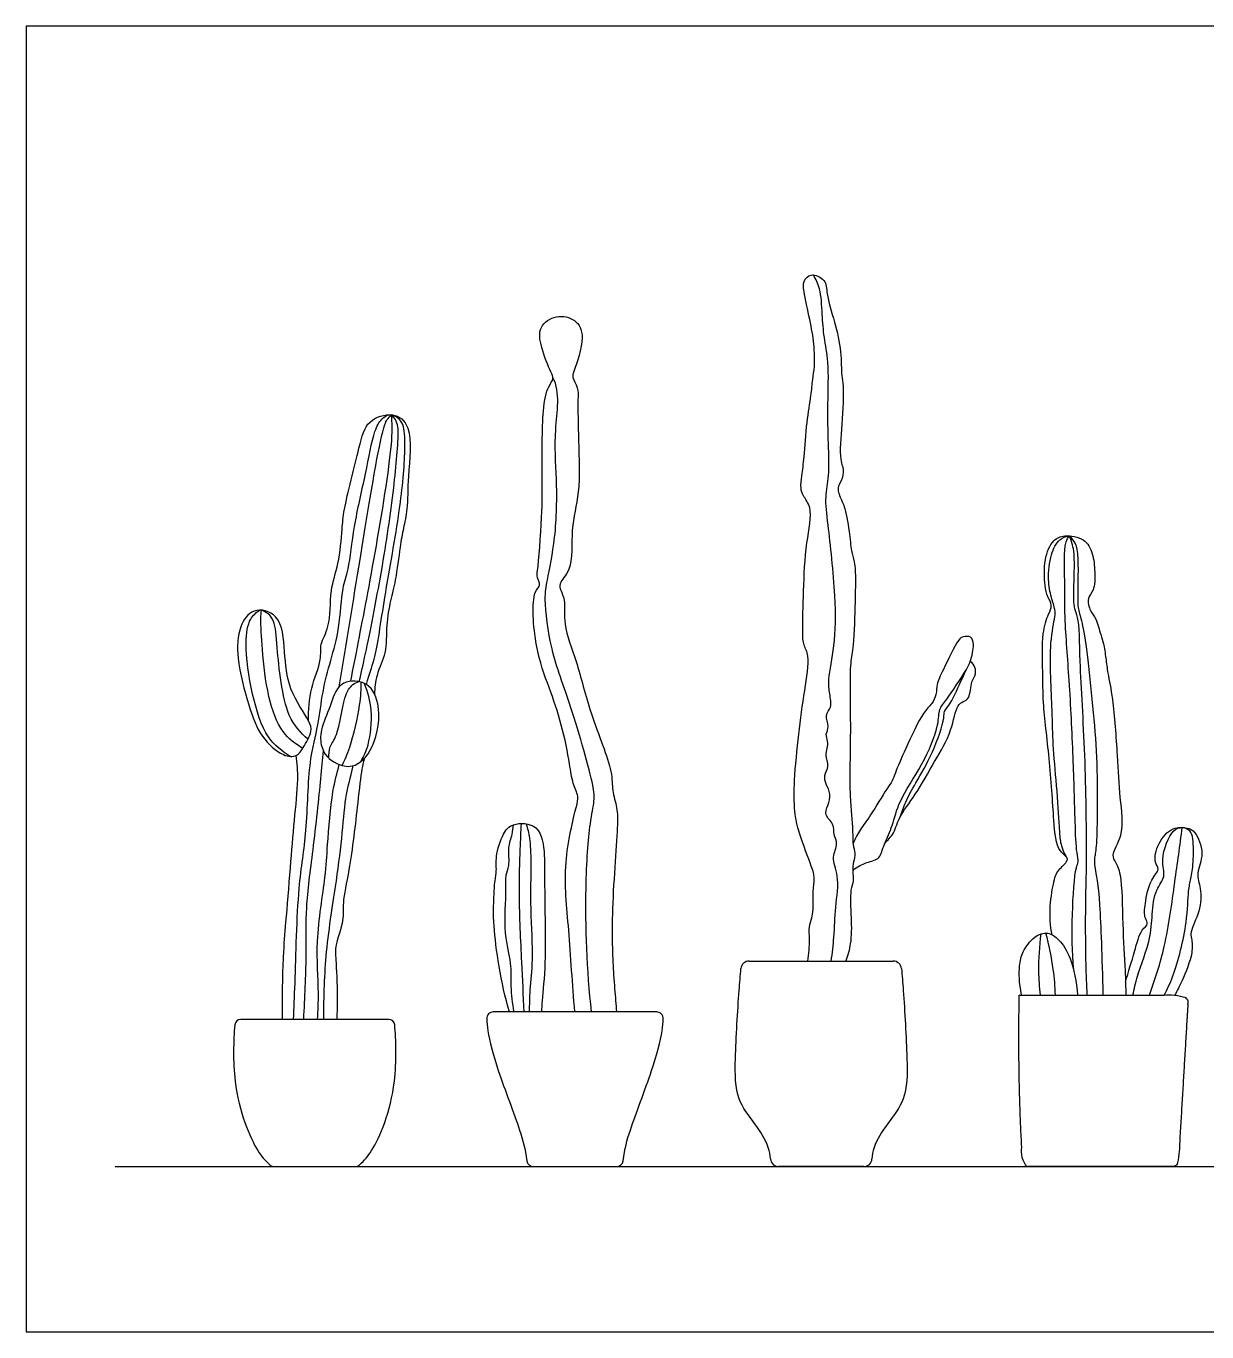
# Model space of a CAD drawing. Header units: millimetres. Extents: x 0.2 to 27.9, y 0.2 to 5.6.
# Drawn here: x 5.906 to 7.696, y 0.156 to 2.137 of the extents above; entities that cross this region are included whole.
import ezdxf

# ---------------------------------------------------------------- set-up
doc = ezdxf.new("R2010")
doc.units = ezdxf.units.MM
for name, color, linetype, true_color in [('AG-DIAGRAM', 7, 'Continuous', 0xfecc66), ('AG-PLANTS', 7, 'Continuous', 0x66ccff), ('X-VPRT', 6, 'Continuous', 0xff00ff)]:
    doc.layers.add(name, color=color, linetype=linetype, true_color=true_color)

msp = doc.modelspace()

# ---------------------------------------------------------------- linework, layer by layer
at = {"layer": 'AG-DIAGRAM'}
msp.add_line((6.0404, 0.4064), (9.733, 0.4064), dxfattribs=at)
at = {"layer": 'AG-PLANTS'}
for centre, radius, start, end in [((7.0019, 0.7058), 0.0124, 90, 174.9837), ((7.2207, 0.7058), 0.0124, 5.0163, 90), ((6.614, 0.6312), 0.00983, 90, 181.89), ((6.8618, 0.6312), 0.00983, 358.11, 90), ((6.2311, 0.6206), 0.00922, 90, 174.8875), ((6.4554, 0.6206), 0.00922, 5.1125, 90), ((7.0468, 0.4188), 0.0124, 183.4884, 270), ((7.1759, 0.4188), 0.0124, 270, 356.5116), ((6.2818, 0.4156), 0.00922, 227.6236, 270), ((6.4046, 0.4156), 0.00922, 270, 312.3764), ((6.6748, 0.4162), 0.00983, 185.6817, 270), ((6.801, 0.4162), 0.00983, 270, 354.3183)]:
    msp.add_arc(centre, radius, start, end, dxfattribs=at)
for points, knots in [([(7.0912, 0.7182), (7.0926, 0.7291), (7.0946, 0.7509), (7.0918, 0.7704), (7.1012, 0.7926), (7.0975, 0.8232), (7.1022, 0.8442), (7.0966, 0.8629), (7.0771, 0.9118), (7.0702, 0.9455), (7.0698, 0.9942), (7.0775, 1.0632), (7.0851, 1.1257), (7.0953, 1.1803), (7.0837, 1.1977), (7.0831, 1.2207), (7.0844, 1.2823), (7.0873, 1.3496), (7.0997, 1.4056), (7.0835, 1.4233), (7.0797, 1.4359), (7.0819, 1.4559), (7.0863, 1.4843), (7.0888, 1.5353), (7.0962, 1.575), (7.0981, 1.6005), (7.1018, 1.6206), (7.1011, 1.6557), (7.0943, 1.6901), (7.0849, 1.7334), (7.0834, 1.7493), (7.0952, 1.7635), (7.1198, 1.7521), (7.1188, 1.7292), (7.1323, 1.6869), (7.1422, 1.6446), (7.1417, 1.6063), (7.146, 1.5904), (7.1433, 1.5322), (7.1376, 1.4809), (7.1477, 1.4605), (7.1397, 1.4432), (7.1349, 1.4339), (7.1432, 1.4154), (7.1468, 1.4079), (7.1548, 1.3694), (7.1561, 1.3412), (7.1626, 1.3242), (7.1635, 1.2946), (7.1626, 1.2638), (7.1609, 1.197), (7.155, 1.1709), (7.1549, 1.1254), (7.1562, 1.0574), (7.1533, 0.9713), (7.1598, 0.9187), (7.1586, 0.8954), (7.1635, 0.8821), (7.1601, 0.8685), (7.1585, 0.8553), (7.1612, 0.839), (7.1542, 0.8257), (7.1573, 0.7826), (7.1572, 0.7466), (7.1518, 0.7267), (7.1487, 0.7182)], [0.022606, 0.022606, 0.022606, 0.022606, 0.337627, 0.592242, 0.867064, 1.184631, 1.442828, 1.692849, 2.104402, 2.446372, 2.839408, 3.318078, 3.787535, 4.20133, 4.444696, 4.707618, 5.154082, 5.643875, 6.063168, 6.321912, 6.522535, 6.771046, 7.080879, 7.493538, 7.862083, 8.144436, 8.401566, 8.734123, 9.086559, 9.464496, 9.689061, 9.904612, 10.166977, 10.428747, 10.809036, 11.198833, 11.540927, 11.773317, 12.208051, 12.625865, 12.885967, 13.12141, 13.305734, 13.549099, 13.724926, 14.078339, 14.389232, 14.628796, 14.929298, 15.261303, 15.723374, 16.025877, 16.397527, 16.877939, 17.417773, 17.832909, 18.099752, 18.30764, 18.517112, 18.728394, 18.952964, 19.169145, 19.540254, 19.899516, 20.17701, 20.17701, 20.17701, 20.17701]), ([(7.1265, 0.7182), (7.1282, 0.7304), (7.1315, 0.7578), (7.1323, 0.7994), (7.1399, 0.8468), (7.1257, 0.875), (7.1381, 0.8962), (7.1292, 0.9098), (7.1318, 0.9269), (7.1151, 0.9391), (7.1217, 0.9545), (7.1269, 0.9719), (7.1182, 0.9864), (7.1149, 1.0001), (7.1245, 1.0138), (7.1172, 1.0302), (7.1206, 1.041), (7.1222, 1.052), (7.117, 1.0627), (7.125, 1.074), (7.1157, 1.0918), (7.1283, 1.103), (7.1237, 1.1248), (7.1214, 1.1468), (7.1329, 1.2001), (7.1342, 1.2714), (7.1222, 1.378), (7.1165, 1.4214), (7.1244, 1.4553), (7.1219, 1.505), (7.1209, 1.5629), (7.1236, 1.6261), (7.1153, 1.6639), (7.1128, 1.6993), (7.1109, 1.7385), (7.1033, 1.7526), (7.0995, 1.7592)], [0.077103, 0.077103, 0.077103, 0.077103, 0.387175, 0.774442, 1.167682, 1.477875, 1.738927, 1.956123, 2.183817, 2.421282, 2.640131, 2.880486, 3.110544, 3.317666, 3.540398, 3.771812, 3.96243, 4.150306, 4.337405, 4.536402, 4.772881, 4.986978, 5.243313, 5.513392, 5.922545, 6.42312, 7.016556, 7.392384, 7.718607, 8.118699, 8.563338, 9.01771, 9.371341, 9.713617, 10.068383, 10.343052, 10.343052, 10.343052, 10.343052]), ([(6.7376, 0.641), (6.7339, 0.6826), (6.7296, 0.7677), (6.7178, 0.8613), (6.7389, 0.9497), (6.7443, 0.9677), (6.7335, 0.9891), (6.73, 1.0188), (6.7183, 1.078), (6.6984, 1.1346), (6.6767, 1.192), (6.6708, 1.2779), (6.6875, 1.2876), (6.6793, 1.301), (6.6819, 1.3117), (6.6887, 1.398), (6.688, 1.4526), (6.6879, 1.5508), (6.6951, 1.5884), (6.7069, 1.6018), (6.7001, 1.6129), (6.6861, 1.6492), (6.6813, 1.6813), (6.7093, 1.6999), (6.7401, 1.6929), (6.7547, 1.6651), (6.737, 1.6145), (6.7328, 1.6041), (6.7432, 1.5874), (6.742, 1.5682), (6.743, 1.5058), (6.7464, 1.4295), (6.7301, 1.375), (6.7362, 1.3126), (6.7125, 1.2922), (6.7163, 1.2802), (6.724, 1.2652), (6.719, 1.2264), (6.7424, 1.1707), (6.7591, 1.0951), (6.7964, 1.0081), (6.7931, 0.9784), (6.8028, 0.9494), (6.8028, 0.9178), (6.7919, 0.7875), (6.7959, 0.7015), (6.7993, 0.6614), (6.8004, 0.6467), (6.8008, 0.641)], [0.043936, 0.043936, 0.043936, 0.043936, 0.660781, 1.241493, 1.769807, 2.007155, 2.26883, 2.583543, 3.027074, 3.469966, 3.938535, 4.450977, 4.660925, 4.855139, 5.044941, 5.559222, 6.021772, 6.583142, 6.93524, 7.148625, 7.336952, 7.697269, 8.013269, 8.316125, 8.618479, 8.922702, 9.333455, 9.522143, 9.755931, 10.003132, 10.452, 10.958686, 11.397066, 11.838899, 12.13035, 12.311035, 12.537424, 12.884271, 13.324439, 13.84559, 14.395169, 14.703527, 14.999765, 15.320903, 15.975557, 16.524924, 16.882163, 17.096676, 17.096676, 17.096676, 17.096676]), ([(6.7631, 0.641), (6.7558, 0.7036), (6.7521, 0.8242), (6.7593, 0.922), (6.7678, 0.962), (6.7664, 0.9868), (6.7318, 1.109), (6.701, 1.1849), (6.6908, 1.267), (6.6958, 1.2966), (6.71, 1.3636), (6.7111, 1.4493), (6.7048, 1.5221), (6.7164, 1.5805), (6.7045, 1.6039)], [0.030991, 0.030991, 0.030991, 0.030991, 0.799404, 1.368473, 1.709048, 1.988842, 2.621122, 3.175621, 3.674096, 3.987459, 4.451283, 4.98893, 5.479949, 5.972992, 5.972992, 5.972992, 5.972992]), ([(6.311, 0.6298), (6.3118, 0.6468), (6.3142, 0.6977), (6.3167, 0.8313), (6.3324, 0.9122), (6.333, 1.0204), (6.3493, 1.0746), (6.3544, 1.1267), (6.3675, 1.1752), (6.3816, 1.2227), (6.3841, 1.2844), (6.3958, 1.3129), (6.4022, 1.3807), (6.4205, 1.4544), (6.4317, 1.5205), (6.4434, 1.5405), (6.4512, 1.5454), (6.4549, 1.5472)], [0.173335, 0.173335, 0.173335, 0.173335, 0.51661, 1.202754, 1.743528, 2.327194, 2.760428, 3.167934, 3.570778, 3.981504, 4.422168, 4.740795, 5.202222, 5.720763, 6.185227, 6.447584, 6.648464, 6.648464, 6.648464, 6.648464]), ([(6.3338, 1.0825), (6.3338, 1.0992), (6.3351, 1.1316), (6.3549, 1.1744), (6.3499, 1.1997), (6.368, 1.2258), (6.3653, 1.2819), (6.3803, 1.3193), (6.3851, 1.3752), (6.3865, 1.4028), (6.4107, 1.4967), (6.4204, 1.5388), (6.4624, 1.5528), (6.4934, 1.5282), (6.4836, 1.4533), (6.4846, 1.4058), (6.4775, 1.3746), (6.4723, 1.3462), (6.4664, 1.2959), (6.4578, 1.2656), (6.4509, 1.2277), (6.453, 1.185), (6.4369, 1.1567), (6.434, 1.1321), (6.4339, 1.1237)], [0, 0, 0, 0, 0.404724, 0.790074, 1.066197, 1.376016, 1.796352, 2.172069, 2.584664, 2.903225, 3.46162, 3.838026, 4.178971, 4.497721, 4.985727, 5.390962, 5.702902, 6.013278, 6.417969, 6.744199, 7.09627, 7.466021, 7.811061, 8.066792, 8.066792, 8.066792, 8.066792]), ([(6.3802, 1.1344), (6.3907, 1.1987), (6.4116, 1.3233), (6.4336, 1.4625), (6.4475, 1.5302), (6.4535, 1.5416), (6.46, 1.547)], [0, 0, 0, 0, 0.8511, 1.583053, 2.069103, 2.286834, 2.286834, 2.286834, 2.286834]), ([(6.3978, 1.1429), (6.4018, 1.1629), (6.4101, 1.2059), (6.4372, 1.3453), (6.4627, 1.5069), (6.4603, 1.5343), (6.46, 1.547)], [0, 0, 0, 0, 0.448439, 1.145194, 1.874167, 2.228386, 2.228386, 2.228386, 2.228386]), ([(6.4107, 1.1423), (6.414, 1.1565), (6.4208, 1.1858), (6.4464, 1.3142), (6.463, 1.4288), (6.4715, 1.5195), (6.4685, 1.5372), (6.46, 1.547)], [0, 0, 0, 0, 0.404473, 1.093646, 1.786642, 2.356872, 2.620179, 2.620179, 2.620179, 2.620179]), ([(6.4218, 1.1377), (6.4258, 1.1548), (6.4357, 1.1741), (6.4491, 1.2749), (6.4729, 1.3977), (6.4811, 1.4887), (6.4794, 1.5282), (6.4731, 1.5401), (6.4645, 1.5456), (6.46, 1.547)], [3.197455, 3.197455, 3.197455, 3.197455, 3.559806, 4.118283, 4.780671, 5.329901, 5.67265, 5.872113, 6.087228, 6.087228, 6.087228, 6.087228]), ([(7.4616, 0.7582), (7.4549, 0.7842), (7.4625, 0.839), (7.4703, 0.857), (7.4913, 0.8735), (7.4677, 0.8848), (7.4638, 0.9362), (7.4581, 1.0247), (7.4471, 1.1094), (7.4479, 1.1558), (7.4453, 1.2139), (7.4551, 1.2434), (7.4629, 1.258), (7.4539, 1.2715), (7.4503, 1.2888), (7.4482, 1.3273), (7.4617, 1.3575), (7.4804, 1.3654), (7.5116, 1.3606), (7.5241, 1.3363), (7.5267, 1.3092), (7.5263, 1.2805), (7.5138, 1.2694), (7.5189, 1.2486), (7.529, 1.2384), (7.5349, 1.2128), (7.5399, 1.2003), (7.5432, 1.1768), (7.5459, 1.1537), (7.5548, 1.1135), (7.5604, 1.0291), (7.5633, 0.9686), (7.5716, 0.9103), (7.5502, 0.8795), (7.558, 0.8687), (7.5679, 0.8467), (7.5678, 0.7727), (7.5724, 0.7113), (7.5731, 0.6786), (7.5733, 0.6666)], [0, 0, 0, 0, 0.513913, 0.778188, 1.025716, 1.25814, 1.653852, 2.209022, 2.736324, 3.131507, 3.564314, 3.882359, 4.098785, 4.312391, 4.554118, 4.910853, 5.230969, 5.477022, 5.782652, 6.068078, 6.372919, 6.671708, 6.892353, 7.137575, 7.360176, 7.645664, 7.862089, 8.13378, 8.407928, 8.772837, 9.299995, 9.759329, 10.193946, 10.518143, 10.700253, 10.969183, 11.46066, 11.946066, 12.227385, 12.227385, 12.227385, 12.227385]), ([(7.4831, 0.8763), (7.4773, 0.8865), (7.4738, 0.9009), (7.4727, 0.9236), (7.4685, 0.9858), (7.4625, 1.048), (7.4621, 1.0977), (7.4561, 1.1979), (7.466, 1.239), (7.4664, 1.2515), (7.4597, 1.271), (7.4545, 1.2973), (7.4583, 1.3346), (7.4709, 1.3588), (7.4822, 1.3623), (7.4873, 1.3633)], [0, 0, 0, 0, 0.261115, 0.532751, 0.984098, 1.437354, 1.850609, 2.42764, 2.791829, 2.982689, 3.233778, 3.534586, 3.886999, 4.176452, 4.402495, 4.402495, 4.402495, 4.402495]), ([(7.4943, 0.7046), (7.492, 0.7327), (7.491, 0.7831), (7.4959, 0.8589), (7.5024, 0.8684), (7.498, 0.885), (7.4963, 0.9338), (7.4937, 1.0298), (7.4882, 1.1421), (7.4799, 1.2396), (7.4812, 1.3064), (7.4789, 1.3536), (7.4879, 1.3633)], [0, 0, 0, 0, 0.540184, 1.034233, 1.215229, 1.436045, 1.838228, 2.419696, 3.052507, 3.628517, 4.137344, 4.547216, 4.547216, 4.547216, 4.547216]), ([(7.5149, 0.6666), (7.5141, 0.6819), (7.5124, 0.7225), (7.5121, 0.8051), (7.514, 0.8634), (7.5138, 0.8928), (7.5125, 1.0366), (7.5032, 1.1639), (7.5031, 1.2392), (7.4939, 1.2524), (7.4944, 1.2889), (7.4967, 1.3406), (7.4906, 1.3559), (7.4879, 1.3633)], [0.141547, 0.141547, 0.141547, 0.141547, 0.471094, 1.024263, 1.449605, 1.756203, 2.430882, 3.116383, 3.584207, 3.796578, 4.136375, 4.551647, 4.830461, 4.830461, 4.830461, 4.830461]), ([(7.5392, 0.6666), (7.5374, 0.7257), (7.5346, 0.8239), (7.5256, 0.8634), (7.526, 0.8748), (7.5295, 0.8906), (7.5307, 0.9462), (7.5303, 1.0292), (7.5238, 1.1029), (7.5151, 1.1904), (7.5072, 1.2356), (7.5009, 1.2511), (7.5007, 1.2744), (7.5017, 1.3159), (7.5003, 1.3453), (7.4962, 1.3544), (7.4879, 1.3633)], [0.014892, 0.014892, 0.014892, 0.014892, 0.169328, 0.338655, 0.507983, 0.677311, 0.846638, 1.015966, 1.185294, 1.354621, 1.523949, 1.693277, 1.862604, 2.031932, 2.20126, 2.370588, 2.370588, 2.370588, 2.370588]), ([(6.315, 1.0302), (6.3101, 1.028), (6.2929, 1.0287), (6.2592, 1.059), (6.2426, 1.1065), (6.2237, 1.1766), (6.2274, 1.2245), (6.248, 1.2558), (6.2933, 1.2457), (6.298, 1.1852), (6.3009, 1.1324), (6.3346, 1.0837), (6.3405, 1.0672), (6.326, 1.042), (6.3195, 1.0323), (6.315, 1.0302)], [0, 0, 0, 0, 0.252148, 0.624151, 1.036677, 1.52541, 1.921216, 2.241014, 2.574258, 2.996861, 3.429874, 3.857426, 4.087962, 4.386323, 4.616764, 4.616764, 4.616764, 4.616764]), ([(6.3062, 1.0288), (6.2937, 1.0366), (6.2678, 1.0559), (6.247, 1.123), (6.236, 1.1977), (6.243, 1.2377), (6.2543, 1.247), (6.2595, 1.2507)], [0, 0, 0, 0, 0.380933, 0.85755, 1.363344, 1.712763, 1.962784, 1.962784, 1.962784, 1.962784]), ([(6.3251, 1.041), (6.3139, 1.0476), (6.2912, 1.0643), (6.2707, 1.1206), (6.2637, 1.1877), (6.2608, 1.2373), (6.262, 1.2464), (6.2624, 1.2506)], [0, 0, 0, 0, 0.35785, 0.792822, 1.278505, 1.671795, 1.874659, 1.874659, 1.874659, 1.874659]), ([(6.3329, 1.0547), (6.3219, 1.0656), (6.2969, 1.0869), (6.2859, 1.192), (6.2837, 1.2325), (6.2732, 1.2456), (6.266, 1.2494), (6.2624, 1.2506)], [0, 0, 0, 0, 0.390613, 0.973322, 1.338118, 1.553558, 1.747996, 1.747996, 1.747996, 1.747996]), ([(7.2312, 0.937), (7.2335, 0.9446), (7.239, 0.9601), (7.2556, 0.9902), (7.2808, 1.0324), (7.2989, 1.0855), (7.2969, 1.0975), (7.3092, 1.1094), (7.325, 1.1488), (7.338, 1.171), (7.3438, 1.1975), (7.3394, 1.2115), (7.3262, 1.2109), (7.3177, 1.2056), (7.2967, 1.1599), (7.2858, 1.1393), (7.2868, 1.1226), (7.2791, 1.1076), (7.2641, 1.0944), (7.2396, 1.0412), (7.2238, 1.0056), (7.2196, 0.9908), (7.2096, 0.9793), (7.1867, 0.9386), (7.1707, 0.9193), (7.1629, 0.9039), (7.1596, 0.8965)], [0, 0, 0, 0, 0.279326, 0.609116, 1.026618, 1.448337, 1.630952, 1.853483, 2.226045, 2.52867, 2.821005, 3.018749, 3.203772, 3.380392, 3.782954, 4.069168, 4.292098, 4.515771, 4.769177, 5.210144, 5.573425, 5.78291, 6.003796, 6.392901, 6.689288, 6.971834, 6.971834, 6.971834, 6.971834]), ([(7.1591, 0.8565), (7.1661, 0.8605), (7.1793, 0.8691), (7.2022, 0.8719), (7.2042, 0.8962), (7.2219, 0.9093), (7.2284, 0.9374), (7.2558, 0.9713), (7.283, 1.0212), (7.3099, 1.0649), (7.3156, 1.1062), (7.3267, 1.1119), (7.3374, 1.1166), (7.3381, 1.1433), (7.3472, 1.1521), (7.3451, 1.1683), (7.3372, 1.1729)], [0, 0, 0, 0, 0.291351, 0.554379, 0.821524, 1.089887, 1.39738, 1.786626, 2.236175, 2.67042, 3.035729, 3.226635, 3.414366, 3.704511, 3.921638, 4.167743, 4.167743, 4.167743, 4.167743]), ([(7.2075, 0.8957), (7.2115, 0.9051), (7.2201, 0.9244), (7.229, 0.9632), (7.2652, 1.0144), (7.2906, 1.074), (7.2889, 1.1007), (7.3032, 1.1157), (7.3217, 1.1455), (7.3317, 1.1604)], [0, 0, 0, 0, 0.317067, 0.672096, 1.132797, 1.593812, 1.87104, 2.120794, 2.541247, 2.541247, 2.541247, 2.541247]), ([(6.3765, 1.0181), (6.3644, 1.0239), (6.3524, 1.0379), (6.3509, 1.0695), (6.3674, 1.1036), (6.3777, 1.1435), (6.4223, 1.1456), (6.4452, 1.1084), (6.4367, 1.0415), (6.4036, 1.009), (6.3834, 1.0148), (6.3765, 1.0181)], [0, 0, 0, 0, 0.481037, 0.793222, 1.15062, 1.499623, 1.833954, 2.187202, 2.649605, 3.030856, 3.304523, 3.304523, 3.304523, 3.304523]), ([(6.3647, 1.026), (6.3645, 1.0317), (6.365, 1.0447), (6.3798, 1.0606), (6.3856, 1.1177), (6.3994, 1.1384), (6.4073, 1.1413), (6.4107, 1.1423)], [0, 0, 0, 0, 0.237745, 0.500429, 0.932841, 1.211574, 1.398304, 1.398304, 1.398304, 1.398304]), ([(6.3847, 1.015), (6.389, 1.024), (6.3976, 1.0414), (6.4133, 1.1076), (6.4135, 1.1299), (6.4136, 1.1416)], [0, 0, 0, 0, 0.314713, 0.778237, 1.117495, 1.117495, 1.117495, 1.117495]), ([(6.4132, 1.0209), (6.4177, 1.029), (6.4264, 1.0458), (6.432, 1.0997), (6.4238, 1.1265), (6.4184, 1.1397)], [0, 0, 0, 0, 0.302885, 0.715553, 1.089658, 1.089658, 1.089658, 1.089658]), ([(6.2943, 0.6298), (6.2939, 0.6636), (6.2954, 0.7294), (6.2995, 0.7753), (6.3065, 0.8614), (6.3118, 0.9292), (6.3191, 0.9932), (6.3165, 1.0181), (6.315, 1.0302)], [0.133516, 0.133516, 0.133516, 0.133516, 0.63041, 1.047757, 1.568559, 2.055213, 2.507107, 2.853786, 2.853786, 2.853786, 2.853786]), ([(6.3265, 0.6298), (6.3284, 0.6627), (6.3314, 0.7305), (6.3287, 0.7997), (6.3411, 0.8848), (6.3527, 0.9943), (6.3552, 1.023), (6.3564, 1.0371)], [0.135699, 0.135699, 0.135699, 0.135699, 0.632243, 1.126632, 1.664168, 2.260367, 2.63462, 2.63462, 2.63462, 2.63462]), ([(6.3474, 0.6298), (6.3483, 0.6429), (6.35, 0.68), (6.3431, 0.7467), (6.3601, 0.8464), (6.3622, 0.8923), (6.3692, 0.9765), (6.3767, 1.0028), (6.3805, 1.0164)], [0.187292, 0.187292, 0.187292, 0.187292, 0.465738, 0.974372, 1.540454, 1.945344, 2.459057, 2.832034, 2.832034, 2.832034, 2.832034]), ([(6.3571, 0.6298), (6.3568, 0.6641), (6.3595, 0.7385), (6.3764, 0.8383), (6.3854, 0.9103), (6.3898, 0.9735), (6.3975, 0.9949), (6.4014, 1.0146)], [0.129412, 0.129412, 0.129412, 0.129412, 0.648103, 1.24563, 1.737495, 2.174355, 2.55759, 2.55759, 2.55759, 2.55759]), ([(6.4186, 1.0259), (6.4166, 1.019), (6.4139, 1.0082), (6.4081, 0.955), (6.3971, 0.8589), (6.3845, 0.808), (6.3884, 0.7803), (6.3734, 0.742), (6.3756, 0.7201), (6.3777, 0.6702), (6.3771, 0.6409), (6.3767, 0.6298)], [8.916191, 8.916191, 8.916191, 8.916191, 9.141316, 9.552636, 10.130105, 10.53958, 10.838487, 11.191973, 11.465245, 11.893709, 12.157098, 12.157098, 12.157098, 12.157098]), ([(6.6385, 0.641), (6.6254, 0.6847), (6.6128, 0.7703), (6.615, 0.813), (6.616, 0.8399), (6.6196, 0.8558), (6.6168, 0.8775), (6.6282, 0.9117), (6.6425, 0.9287), (6.6867, 0.9273), (6.6926, 0.8752), (6.6912, 0.832), (6.6944, 0.7169), (6.6886, 0.6662), (6.6873, 0.6465), (6.687, 0.641)], [0.056655, 0.056655, 0.056655, 0.056655, 0.687369, 1.070143, 1.353966, 1.579755, 1.845604, 2.185657, 2.447928, 2.781687, 3.157554, 3.553658, 4.166856, 4.606201, 4.777734, 4.777734, 4.777734, 4.777734]), ([(6.6457, 0.641), (6.6434, 0.6542), (6.6397, 0.6823), (6.6428, 0.7158), (6.6287, 0.7591), (6.6346, 0.8262), (6.6319, 0.8485), (6.6398, 0.8631), (6.6355, 0.8903), (6.6432, 0.9098), (6.6442, 0.9202), (6.6449, 0.9251)], [0.08448, 0.08448, 0.08448, 0.08448, 0.402733, 0.742476, 1.131366, 1.600863, 1.865491, 2.087007, 2.382848, 2.644693, 2.866594, 2.866594, 2.866594, 2.866594]), ([(6.6608, 0.641), (6.6596, 0.666), (6.6573, 0.7195), (6.6523, 0.8165), (6.6548, 0.8865), (6.656, 0.9139), (6.6568, 0.927)], [0.056138, 0.056138, 0.056138, 0.056138, 0.527041, 1.105053, 1.582123, 1.940896, 1.940896, 1.940896, 1.940896]), ([(6.6689, 0.641), (6.6691, 0.6521), (6.6698, 0.6781), (6.6753, 0.7213), (6.6701, 0.7967), (6.6719, 0.8652), (6.6706, 0.9041), (6.6664, 0.9193), (6.6642, 0.9264)], [0.082011, 0.082011, 0.082011, 0.082011, 0.373439, 0.763381, 1.264353, 1.745435, 2.095719, 2.365745, 2.365745, 2.365745, 2.365745]), ([(7.5729, 0.6862), (7.5769, 0.7019), (7.5868, 0.7309), (7.5948, 0.765), (7.6088, 0.7741), (7.6007, 0.7838), (7.6024, 0.8065), (7.6092, 0.8411), (7.6261, 0.8573), (7.6149, 0.8682), (7.6214, 0.8984), (7.6425, 0.922), (7.6666, 0.9212), (7.6798, 0.9147), (7.6938, 0.8807), (7.679, 0.8518), (7.688, 0.828), (7.6871, 0.794), (7.6704, 0.7634), (7.6733, 0.7523), (7.6759, 0.7291), (7.6595, 0.6898), (7.6514, 0.6735), (7.6476, 0.6666)], [0, 0, 0, 0, 0.399047, 0.734332, 0.935586, 1.107672, 1.379026, 1.725995, 1.976475, 2.168102, 2.475505, 2.792937, 3.057127, 3.268987, 3.599271, 3.915974, 4.194627, 4.530901, 4.860117, 5.043565, 5.311962, 5.693797, 5.954106, 5.954106, 5.954106, 5.954106]), ([(7.5841, 0.6666), (7.5859, 0.6759), (7.5916, 0.7014), (7.6118, 0.7502), (7.6127, 0.7879), (7.617, 0.8263), (7.6354, 0.8463), (7.6241, 0.872), (7.6427, 0.9194), (7.6544, 0.9206), (7.659, 0.921)], [0.133764, 0.133764, 0.133764, 0.133764, 0.383933, 0.82018, 1.177847, 1.52704, 1.803306, 2.096093, 2.484353, 2.699618, 2.699618, 2.699618, 2.699618]), ([(7.609, 0.6666), (7.618, 0.6906), (7.635, 0.7445), (7.6474, 0.8381), (7.6555, 0.8933), (7.659, 0.921)], [0.08605, 0.08605, 0.08605, 0.08605, 0.548146, 1.117078, 1.641712, 1.641712, 1.641712, 1.641712]), ([(7.6315, 0.6666), (7.6362, 0.6753), (7.6483, 0.7004), (7.6674, 0.7752), (7.6673, 0.8229), (7.6722, 0.8436), (7.6763, 0.8677), (7.676, 0.9028), (7.672, 0.9164), (7.6631, 0.9203), (7.659, 0.921)], [0.096098, 0.096098, 0.096098, 0.096098, 0.373173, 0.896341, 1.292062, 1.545466, 1.83114, 2.170644, 2.378584, 2.58095, 2.58095, 2.58095, 2.58095]), ([(7.4151, 0.6666), (7.4113, 0.6854), (7.4112, 0.7112), (7.4161, 0.7321), (7.4332, 0.7564), (7.4555, 0.7636), (7.4739, 0.7501), (7.4905, 0.7247), (7.4992, 0.6863), (7.4998, 0.6666)], [0.01232, 0.01232, 0.01232, 0.01232, 0.357636, 0.627446, 0.931384, 1.191858, 1.446124, 1.775421, 2.158083, 2.158083, 2.158083, 2.158083]), ([(7.4438, 0.6666), (7.4424, 0.6786), (7.4405, 0.7067), (7.4425, 0.7409), (7.445, 0.7595)], [0.0747209, 0.0747209, 0.0747209, 0.0747209, 0.3863784, 0.8161356, 0.8161356, 0.8161356, 0.8161356]), ([(7.4666, 0.6666), (7.4661, 0.6795), (7.4635, 0.7105), (7.457, 0.7426), (7.452, 0.7606)], [0.1106056, 0.1106056, 0.1106056, 0.1106056, 0.4172443, 0.8467837, 0.8467837, 0.8467837, 0.8467837]), ([(7.0019, 0.7182), (7.0384, 0.7182), (7.0749, 0.7182), (7.1113, 0.7182), (7.1478, 0.7182), (7.1843, 0.7182), (7.2207, 0.7182)], [2.444129, 2.444129, 2.444129, 2.444129, 2.7492449, 2.7492449, 2.7492449, 3.0543607, 3.0543607, 3.0543607, 3.0543607]), ([(7.0344, 0.418), (7.0341, 0.4238), (7.0312, 0.441), (7.0106, 0.473), (6.981, 0.5089), (6.9803, 0.5715), (6.9856, 0.6591), (6.9886, 0.6965), (6.9896, 0.7069)], [0.124178, 0.124178, 0.124178, 0.124178, 0.309345, 0.680501, 1.061661, 1.509984, 2.091849, 2.326668, 2.326668, 2.326668, 2.326668]), ([(7.2331, 0.7069), (7.234, 0.6965), (7.237, 0.6591), (7.2423, 0.5715), (7.2417, 0.5089), (7.2121, 0.473), (7.1914, 0.441), (7.1886, 0.4238), (7.1883, 0.418)], [3.171803, 3.171803, 3.171803, 3.171803, 3.406623, 3.988493, 4.436819, 4.817982, 5.189141, 5.374309, 5.374309, 5.374309, 5.374309]), ([(6.8618, 0.641), (6.8205, 0.641), (6.7792, 0.641), (6.7379, 0.641), (6.6966, 0.641), (6.6553, 0.641), (6.614, 0.641)], [2.1580921, 2.1580921, 2.1580921, 2.1580921, 2.5595931, 2.5595931, 2.5595931, 2.9610942, 2.9610942, 2.9610942, 2.9610942]), ([(6.2219, 0.6214), (6.2199, 0.5986), (6.2174, 0.5143), (6.2521, 0.433), (6.2673, 0.4164), (6.2756, 0.4088)], [-1.632079, -1.632079, -1.632079, -1.632079, -1.212881, -0.554834, -0.255336, -0.255336, -0.255336, -0.255336]), ([(6.4554, 0.6298), (6.418, 0.6298), (6.3806, 0.6298), (6.3432, 0.6298), (6.3058, 0.6298), (6.2685, 0.6298), (6.2311, 0.6298)], [1.7134845, 1.7134845, 1.7134845, 1.7134845, 2.0813969, 2.0813969, 2.0813969, 2.4493094, 2.4493094, 2.4493094, 2.4493094]), ([(6.4108, 0.4088), (6.4191, 0.4164), (6.4344, 0.433), (6.469, 0.5143), (6.4666, 0.5986), (6.4645, 0.6214)], [0.255325, 0.255325, 0.255325, 0.255325, 0.554826, 1.212878, 1.632079, 1.632079, 1.632079, 1.632079]), ([(6.6042, 0.6309), (6.6044, 0.625), (6.606, 0.6042), (6.6205, 0.5509), (6.6546, 0.4638), (6.6623, 0.4337), (6.665, 0.4153)], [3.098119, 3.098119, 3.098119, 3.098119, 3.290484, 3.770068, 4.369613, 4.759236, 4.759236, 4.759236, 4.759236]), ([(6.8108, 0.4153), (6.8135, 0.4337), (6.8212, 0.4638), (6.8553, 0.5509), (6.8698, 0.6042), (6.8714, 0.625), (6.8716, 0.6309)], [0.35995, 0.35995, 0.35995, 0.35995, 0.749573, 1.349119, 1.828703, 2.021067, 2.021067, 2.021067, 2.021067]), ([(6.2818, 0.4064), (6.3004, 0.4064), (6.3218, 0.4064), (6.3432, 0.4064), (6.3646, 0.4064), (6.3861, 0.4064), (6.4046, 0.4064)], [-0.2107688, -0.2107688, -0.2107688, -0.2107688, -0.0000002, -0.0000002, -0.0000002, 0.2107685, 0.2107685, 0.2107685, 0.2107685]), ([(7.1759, 0.4064), (7.1544, 0.4064), (7.1328, 0.4064), (7.1113, 0.4064), (7.0898, 0.4064), (7.0683, 0.4064), (7.0468, 0.4064)], [5.5388821, 5.5388821, 5.5388821, 5.5388821, 5.7507536, 5.7507536, 5.7507536, 5.9626251, 5.9626251, 5.9626251, 5.9626251])]:
    msp.add_open_spline(points, degree=3, knots=knots, dxfattribs=at)
msp.add_rational_spline([(7.4117, 0.6666), (7.4093, 0.538), (7.4165, 0.4153), (7.417, 0.4064), (7.4259, 0.4064), (7.5349, 0.4064), (7.6439, 0.4064), (7.6528, 0.4064), (7.6533, 0.4153), (7.6605, 0.538), (7.6676, 0.6566), (7.6678, 0.6607), (7.6581, 0.6666), (7.5349, 0.6666), (7.4117, 0.6666)], [1, 1, 1, 0.72732356842, 1, 1, 1, 0.72732356842, 1, 1, 1, 0.918230556133, 1, 1, 1], degree=2, knots=[0, 0, 0, 0.817355, 0.817355, 0.86505, 0.86505, 1.685389, 1.685389, 1.733084, 1.733084, 2.550438, 2.550438, 2.601793, 2.601793, 3.422556, 3.422556, 3.422556], dxfattribs=at)
for points in [[(6.6748, 0.4064), (6.6958, 0.4064), (6.7169, 0.4064), (6.7379, 0.4064)], [(6.7379, 0.4064), (6.7589, 0.4064), (6.78, 0.4064), (6.801, 0.4064)]]:
    msp.add_open_spline(points, degree=3, dxfattribs=at)
at = {"layer": 'X-VPRT'}
msp.add_lwpolyline([(5.9055, 2.1368), (5.9055, 0.1556), (9.8679, 0.1556), (9.8679, 2.1368)], close=True, dxfattribs=at)

doc.saveas('drawing.dxf')
